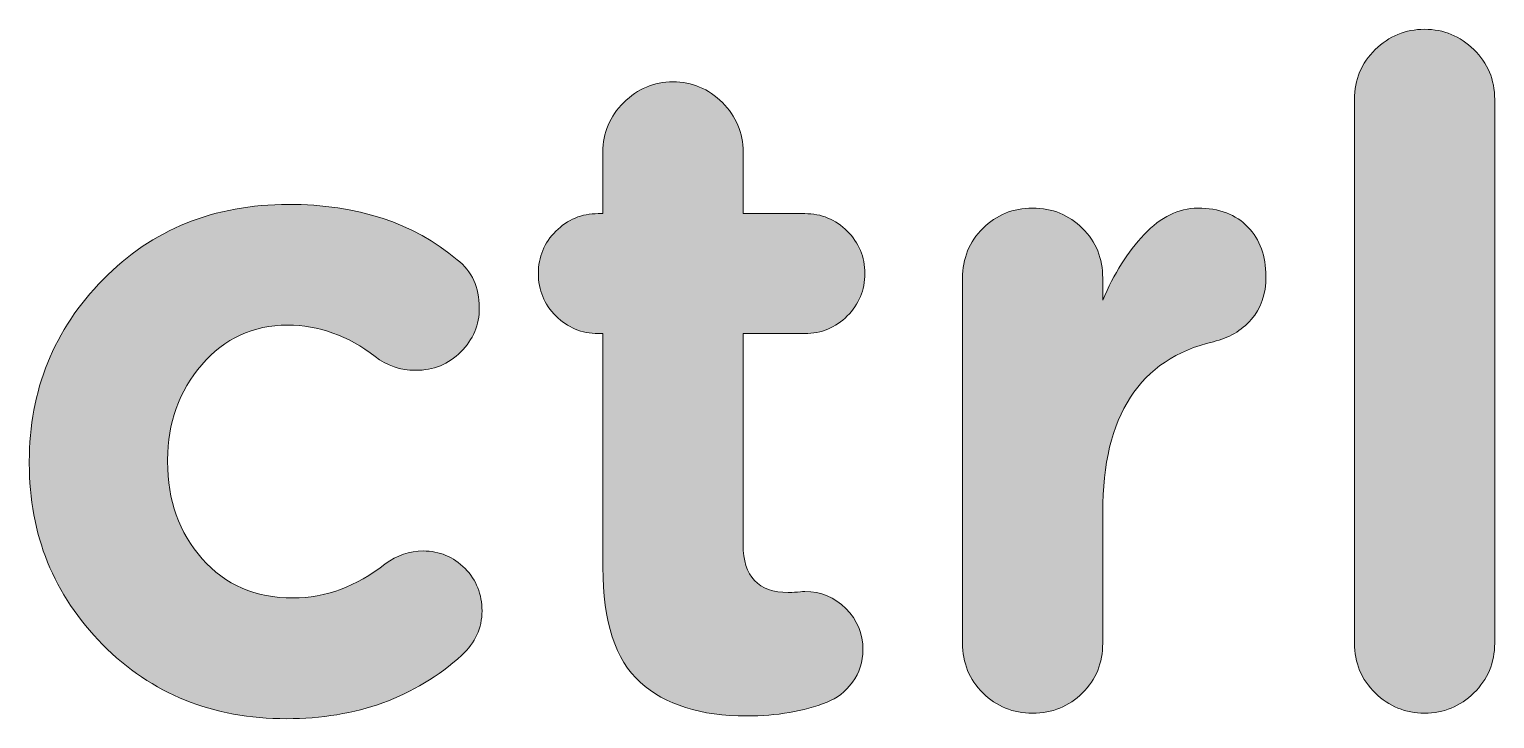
# Model space of a CAD drawing. Header units: inches. Extents: x 10 to 279, y -157 to -9.
# Drawn here: x 254.52 to 259.57, y -111.28 to -108.91 of the extents above; entities that cross this region are included whole.
import ezdxf

# ---------------------------------------------------------------- set-up
doc = ezdxf.new("R2010")
doc.units = ezdxf.units.IN
doc.header["$MEASUREMENT"] = 0
doc.layers.add('Layer 1', color=7, linetype='Continuous')

# ---------------------------------------------------------------- blocks, each defined once
blk = doc.blocks.new('block 53')
at = {"layer": 'Layer 1'}
h = blk.add_hatch(color=7, dxfattribs=at)
h.dxf.hatch_style = 2
edge = h.paths.add_edge_path()
edge.add_spline(control_points=[(259.0829, -111.0203), (259.0829, -111.0203), (259.0829, -109.147), (259.0829, -109.147), (259.0829, -109.0793), (259.107, -109.0221), (259.1546, -108.9756), (259.2021, -108.9289), (259.2586, -108.9057), (259.3244, -108.9057), (259.3902, -108.9057), (259.4467, -108.9289), (259.4942, -108.9756), (259.5418, -109.0221), (259.5659, -109.0793), (259.5659, -109.147), (259.5659, -109.147), (259.5659, -111.0203), (259.5659, -111.0203), (259.5659, -111.088), (259.5418, -111.1452), (259.4942, -111.1917), (259.4467, -111.2383), (259.3902, -111.2616), (259.3244, -111.2616), (259.2586, -111.2616), (259.2021, -111.2383), (259.1546, -111.1917), (259.107, -111.1452), (259.0829, -111.088), (259.0829, -111.0203)], knot_values=[0, 0, 0, 0, 1, 1, 1, 2, 2, 2, 3, 3, 3, 4, 4, 4, 5, 5, 5, 6, 6, 6, 7, 7, 7, 8, 8, 8, 9, 9, 9, 10, 10, 10, 10], degree=3, periodic=1)
h = blk.add_hatch(color=7, dxfattribs=at)
h.dxf.hatch_style = 2
edge = h.paths.add_edge_path()
edge.add_spline(control_points=[(256.991, -111.2711), (256.8322, -111.2711), (256.7099, -111.2325), (256.6245, -111.1551), (256.5383, -111.078), (256.4956, -110.9462), (256.4956, -110.7598), (256.4956, -110.7598), (256.4956, -109.9535), (256.4956, -109.9535), (256.4956, -109.9535), (256.4798, -109.9535), (256.4798, -109.9535), (256.4226, -109.9535), (256.3737, -109.9333), (256.3337, -109.893), (256.2937, -109.8529), (256.2734, -109.8042), (256.2734, -109.7471), (256.2734, -109.6899), (256.2937, -109.6412), (256.3337, -109.6011), (256.3737, -109.5608), (256.4226, -109.5406), (256.4798, -109.5406), (256.4798, -109.5406), (256.4956, -109.5406), (256.4956, -109.5406), (256.4956, -109.5406), (256.4956, -109.328), (256.4956, -109.328), (256.4956, -109.2624), (256.5194, -109.2057), (256.5673, -109.158), (256.6148, -109.1105), (256.6713, -109.0867), (256.7368, -109.0867), (256.8026, -109.0867), (256.8594, -109.1105), (256.907, -109.158), (256.9545, -109.2057), (256.9783, -109.2624), (256.9783, -109.328), (256.9783, -109.328), (256.9783, -109.5406), (256.9783, -109.5406), (256.9783, -109.5406), (257.1908, -109.5406), (257.1908, -109.5406), (257.248, -109.5406), (257.297, -109.5608), (257.3369, -109.6011), (257.3772, -109.6412), (257.3976, -109.6899), (257.3976, -109.7471), (257.3976, -109.8042), (257.3772, -109.8529), (257.3369, -109.893), (257.297, -109.9333), (257.248, -109.9535), (257.1908, -109.9535), (257.1908, -109.9535), (256.9783, -109.9535), (256.9783, -109.9535), (256.9783, -109.9535), (256.9783, -110.6806), (256.9783, -110.6806), (256.9783, -110.7907), (257.0303, -110.8456), (257.1337, -110.8456), (257.1402, -110.8456), (257.1509, -110.8451), (257.1654, -110.8441), (257.1805, -110.843), (257.1888, -110.8425), (257.1908, -110.8425), (257.246, -110.8425), (257.2928, -110.862), (257.3321, -110.9012), (257.3714, -110.9403), (257.391, -110.9874), (257.391, -111.0425), (257.391, -111.0849), (257.3789, -111.1224), (257.3545, -111.1551), (257.33, -111.188), (257.3011, -111.2108), (257.2673, -111.2234), (257.1867, -111.2552), (257.0944, -111.2711), (256.991, -111.2711)], knot_values=[0, 0, 0, 0, 1, 1, 1, 2, 2, 2, 3, 3, 3, 4, 4, 4, 5, 5, 5, 6, 6, 6, 7, 7, 7, 8, 8, 8, 9, 9, 9, 10, 10, 10, 11, 11, 11, 12, 12, 12, 13, 13, 13, 14, 14, 14, 15, 15, 15, 16, 16, 16, 17, 17, 17, 18, 18, 18, 19, 19, 19, 20, 20, 20, 21, 21, 21, 22, 22, 22, 23, 23, 23, 24, 24, 24, 25, 25, 25, 26, 26, 26, 27, 27, 27, 28, 28, 28, 29, 29, 29, 30, 30, 30, 30], degree=3, periodic=1)
h = blk.add_hatch(color=7, dxfattribs=at)
h.dxf.hatch_style = 2
edge = h.paths.add_edge_path()
edge.add_spline(control_points=[(255.4066, -111.2805), (255.1527, -111.2805), (254.9412, -111.1955), (254.7731, -111.0249), (254.605, -110.8546), (254.5209, -110.6466), (254.5209, -110.4012), (254.5209, -110.4012), (254.5209, -110.3948), (254.5209, -110.3948), (254.5209, -110.1492), (254.6053, -109.9402), (254.7748, -109.7676), (254.944, -109.5952), (255.1569, -109.5089), (255.4132, -109.5089), (255.6502, -109.5089), (255.8438, -109.5725), (255.994, -109.6994), (256.045, -109.7397), (256.0702, -109.7947), (256.0702, -109.8646), (256.0702, -109.9239), (256.0491, -109.9747), (256.0064, -110.0169), (255.9644, -110.0593), (255.9124, -110.0804), (255.851, -110.0804), (255.7983, -110.0804), (255.7515, -110.0646), (255.7115, -110.0327), (255.6182, -109.9609), (255.5179, -109.9249), (255.4097, -109.9249), (255.2912, -109.9249), (255.1927, -109.9704), (255.1145, -110.0613), (255.0363, -110.1524), (254.997, -110.2615), (254.997, -110.3884), (254.997, -110.3884), (254.997, -110.3948), (254.997, -110.3948), (254.997, -110.5281), (255.0366, -110.6398), (255.1162, -110.7297), (255.1954, -110.8198), (255.2995, -110.8647), (255.429, -110.8647), (255.541, -110.8647), (255.6468, -110.8254), (255.7463, -110.7472), (255.7866, -110.7176), (255.83, -110.7028), (255.8765, -110.7028), (255.9334, -110.7028), (255.9816, -110.7228), (256.0209, -110.7631), (256.0602, -110.8032), (256.0795, -110.852), (256.0795, -110.9092), (256.0795, -110.9684), (256.0564, -111.0192), (256.0099, -111.0614), (255.849, -111.2075), (255.6481, -111.2805), (255.4066, -111.2805)], knot_values=[0, 0, 0, 0, 1, 1, 1, 2, 2, 2, 3, 3, 3, 4, 4, 4, 5, 5, 5, 6, 6, 6, 7, 7, 7, 8, 8, 8, 9, 9, 9, 10, 10, 10, 11, 11, 11, 12, 12, 12, 13, 13, 13, 14, 14, 14, 15, 15, 15, 16, 16, 16, 17, 17, 17, 18, 18, 18, 19, 19, 19, 20, 20, 20, 21, 21, 21, 22, 22, 22, 22], degree=3, periodic=1)
h = blk.add_hatch(color=7, dxfattribs=at)
h.dxf.hatch_style = 2
edge = h.paths.add_edge_path()
edge.add_spline(control_points=[(257.7338, -111.0203), (257.7338, -111.0203), (257.7338, -109.763), (257.7338, -109.763), (257.7338, -109.6953), (257.7572, -109.6381), (257.8037, -109.5914), (257.8502, -109.5449), (257.9074, -109.5217), (257.975, -109.5217), (258.0428, -109.5217), (258.1, -109.5449), (258.1465, -109.5914), (258.1934, -109.6381), (258.2165, -109.6953), (258.2165, -109.763), (258.2165, -109.763), (258.2165, -109.8391), (258.2165, -109.8391), (258.2547, -109.7482), (258.3022, -109.6724), (258.3594, -109.6121), (258.4166, -109.5518), (258.4779, -109.5217), (258.5434, -109.5217), (258.6178, -109.5217), (258.675, -109.5434), (258.7163, -109.5868), (258.7577, -109.6302), (258.7783, -109.6867), (258.7783, -109.7566), (258.7783, -109.8179), (258.7615, -109.8677), (258.7277, -109.9058), (258.6936, -109.9438), (258.6502, -109.9693), (258.5975, -109.9819), (258.3436, -110.0413), (258.2165, -110.237), (258.2165, -110.5693), (258.2165, -110.5693), (258.2165, -111.0203), (258.2165, -111.0203), (258.2165, -111.088), (258.1934, -111.1452), (258.1465, -111.1917), (258.1, -111.2383), (258.0428, -111.2616), (257.975, -111.2616), (257.9074, -111.2616), (257.8502, -111.2383), (257.8037, -111.1917), (257.7572, -111.1452), (257.7338, -111.088), (257.7338, -111.0203)], knot_values=[0, 0, 0, 0, 1, 1, 1, 2, 2, 2, 3, 3, 3, 4, 4, 4, 5, 5, 5, 6, 6, 6, 7, 7, 7, 8, 8, 8, 9, 9, 9, 10, 10, 10, 11, 11, 11, 12, 12, 12, 13, 13, 13, 14, 14, 14, 15, 15, 15, 16, 16, 16, 17, 17, 17, 18, 18, 18, 18], degree=3, periodic=1)
at = {"layer": 'Layer 1', "lineweight": 0}
for points, knots in [([(259.0829, -111.0203), (259.0829, -111.0203), (259.0829, -109.147), (259.0829, -109.147), (259.0829, -109.0793), (259.107, -109.0221), (259.1546, -108.9756), (259.2021, -108.9289), (259.2586, -108.9057), (259.3244, -108.9057), (259.3902, -108.9057), (259.4467, -108.9289), (259.4942, -108.9756), (259.5418, -109.0221), (259.5659, -109.0793), (259.5659, -109.147), (259.5659, -109.147), (259.5659, -111.0203), (259.5659, -111.0203), (259.5659, -111.088), (259.5418, -111.1452), (259.4942, -111.1917), (259.4467, -111.2383), (259.3902, -111.2616), (259.3244, -111.2616), (259.2586, -111.2616), (259.2021, -111.2383), (259.1546, -111.1917), (259.107, -111.1452), (259.0829, -111.088), (259.0829, -111.0203)], [0, 0, 0, 0, 1, 1, 1, 2, 2, 2, 3, 3, 3, 4, 4, 4, 5, 5, 5, 6, 6, 6, 7, 7, 7, 8, 8, 8, 9, 9, 9, 10, 10, 10, 10]), ([(256.991, -111.2711), (256.8322, -111.2711), (256.7099, -111.2325), (256.6245, -111.1551), (256.5383, -111.078), (256.4956, -110.9462), (256.4956, -110.7598), (256.4956, -110.7598), (256.4956, -109.9535), (256.4956, -109.9535), (256.4956, -109.9535), (256.4798, -109.9535), (256.4798, -109.9535), (256.4226, -109.9535), (256.3737, -109.9333), (256.3337, -109.893), (256.2937, -109.8529), (256.2734, -109.8042), (256.2734, -109.7471), (256.2734, -109.6899), (256.2937, -109.6412), (256.3337, -109.6011), (256.3737, -109.5608), (256.4226, -109.5406), (256.4798, -109.5406), (256.4798, -109.5406), (256.4956, -109.5406), (256.4956, -109.5406), (256.4956, -109.5406), (256.4956, -109.328), (256.4956, -109.328), (256.4956, -109.2624), (256.5194, -109.2057), (256.5673, -109.158), (256.6148, -109.1105), (256.6713, -109.0867), (256.7368, -109.0867), (256.8026, -109.0867), (256.8594, -109.1105), (256.907, -109.158), (256.9545, -109.2057), (256.9783, -109.2624), (256.9783, -109.328), (256.9783, -109.328), (256.9783, -109.5406), (256.9783, -109.5406), (256.9783, -109.5406), (257.1908, -109.5406), (257.1908, -109.5406), (257.248, -109.5406), (257.297, -109.5608), (257.3369, -109.6011), (257.3772, -109.6412), (257.3976, -109.6899), (257.3976, -109.7471), (257.3976, -109.8042), (257.3772, -109.8529), (257.3369, -109.893), (257.297, -109.9333), (257.248, -109.9535), (257.1908, -109.9535), (257.1908, -109.9535), (256.9783, -109.9535), (256.9783, -109.9535), (256.9783, -109.9535), (256.9783, -110.6806), (256.9783, -110.6806), (256.9783, -110.7907), (257.0303, -110.8456), (257.1337, -110.8456), (257.1402, -110.8456), (257.1509, -110.8451), (257.1654, -110.8441), (257.1805, -110.843), (257.1888, -110.8425), (257.1908, -110.8425), (257.246, -110.8425), (257.2928, -110.862), (257.3321, -110.9012), (257.3714, -110.9403), (257.391, -110.9874), (257.391, -111.0425), (257.391, -111.0849), (257.3789, -111.1224), (257.3545, -111.1551), (257.33, -111.188), (257.3011, -111.2108), (257.2673, -111.2234), (257.1867, -111.2552), (257.0944, -111.2711), (256.991, -111.2711)], [0, 0, 0, 0, 1, 1, 1, 2, 2, 2, 3, 3, 3, 4, 4, 4, 5, 5, 5, 6, 6, 6, 7, 7, 7, 8, 8, 8, 9, 9, 9, 10, 10, 10, 11, 11, 11, 12, 12, 12, 13, 13, 13, 14, 14, 14, 15, 15, 15, 16, 16, 16, 17, 17, 17, 18, 18, 18, 19, 19, 19, 20, 20, 20, 21, 21, 21, 22, 22, 22, 23, 23, 23, 24, 24, 24, 25, 25, 25, 26, 26, 26, 27, 27, 27, 28, 28, 28, 29, 29, 29, 30, 30, 30, 30]), ([(255.4066, -111.2805), (255.1527, -111.2805), (254.9412, -111.1955), (254.7731, -111.0249), (254.605, -110.8546), (254.5209, -110.6466), (254.5209, -110.4012), (254.5209, -110.4012), (254.5209, -110.3948), (254.5209, -110.3948), (254.5209, -110.1492), (254.6053, -109.9402), (254.7748, -109.7676), (254.944, -109.5952), (255.1569, -109.5089), (255.4132, -109.5089), (255.6502, -109.5089), (255.8438, -109.5725), (255.994, -109.6994), (256.045, -109.7397), (256.0702, -109.7947), (256.0702, -109.8646), (256.0702, -109.9239), (256.0491, -109.9747), (256.0064, -110.0169), (255.9644, -110.0593), (255.9124, -110.0804), (255.851, -110.0804), (255.7983, -110.0804), (255.7515, -110.0646), (255.7115, -110.0327), (255.6182, -109.9609), (255.5179, -109.9249), (255.4097, -109.9249), (255.2912, -109.9249), (255.1927, -109.9704), (255.1145, -110.0613), (255.0363, -110.1524), (254.997, -110.2615), (254.997, -110.3884), (254.997, -110.3884), (254.997, -110.3948), (254.997, -110.3948), (254.997, -110.5281), (255.0366, -110.6398), (255.1162, -110.7297), (255.1954, -110.8198), (255.2995, -110.8647), (255.429, -110.8647), (255.541, -110.8647), (255.6468, -110.8254), (255.7463, -110.7472), (255.7866, -110.7176), (255.83, -110.7028), (255.8765, -110.7028), (255.9334, -110.7028), (255.9816, -110.7228), (256.0209, -110.7631), (256.0602, -110.8032), (256.0795, -110.852), (256.0795, -110.9092), (256.0795, -110.9684), (256.0564, -111.0192), (256.0099, -111.0614), (255.849, -111.2075), (255.6481, -111.2805), (255.4066, -111.2805)], [0, 0, 0, 0, 1, 1, 1, 2, 2, 2, 3, 3, 3, 4, 4, 4, 5, 5, 5, 6, 6, 6, 7, 7, 7, 8, 8, 8, 9, 9, 9, 10, 10, 10, 11, 11, 11, 12, 12, 12, 13, 13, 13, 14, 14, 14, 15, 15, 15, 16, 16, 16, 17, 17, 17, 18, 18, 18, 19, 19, 19, 20, 20, 20, 21, 21, 21, 22, 22, 22, 22]), ([(257.7338, -111.0203), (257.7338, -111.0203), (257.7338, -109.763), (257.7338, -109.763), (257.7338, -109.6953), (257.7572, -109.6381), (257.8037, -109.5914), (257.8502, -109.5449), (257.9074, -109.5217), (257.975, -109.5217), (258.0428, -109.5217), (258.1, -109.5449), (258.1465, -109.5914), (258.1934, -109.6381), (258.2165, -109.6953), (258.2165, -109.763), (258.2165, -109.763), (258.2165, -109.8391), (258.2165, -109.8391), (258.2547, -109.7482), (258.3022, -109.6724), (258.3594, -109.6121), (258.4166, -109.5518), (258.4779, -109.5217), (258.5434, -109.5217), (258.6178, -109.5217), (258.675, -109.5434), (258.7163, -109.5868), (258.7577, -109.6302), (258.7783, -109.6867), (258.7783, -109.7566), (258.7783, -109.8179), (258.7615, -109.8677), (258.7277, -109.9058), (258.6936, -109.9438), (258.6502, -109.9693), (258.5975, -109.9819), (258.3436, -110.0413), (258.2165, -110.237), (258.2165, -110.5693), (258.2165, -110.5693), (258.2165, -111.0203), (258.2165, -111.0203), (258.2165, -111.088), (258.1934, -111.1452), (258.1465, -111.1917), (258.1, -111.2383), (258.0428, -111.2616), (257.975, -111.2616), (257.9074, -111.2616), (257.8502, -111.2383), (257.8037, -111.1917), (257.7572, -111.1452), (257.7338, -111.088), (257.7338, -111.0203)], [0, 0, 0, 0, 1, 1, 1, 2, 2, 2, 3, 3, 3, 4, 4, 4, 5, 5, 5, 6, 6, 6, 7, 7, 7, 8, 8, 8, 9, 9, 9, 10, 10, 10, 11, 11, 11, 12, 12, 12, 13, 13, 13, 14, 14, 14, 15, 15, 15, 16, 16, 16, 17, 17, 17, 18, 18, 18, 18])]:
    blk.add_open_spline(points, degree=3, knots=knots, dxfattribs=at)

msp = doc.modelspace()

# ---------------------------------------------------------------- block references
at = {"layer": 'Layer 1'}
msp.add_blockref('block 53', (0, 0), dxfattribs=at)

doc.saveas('drawing.dxf')
